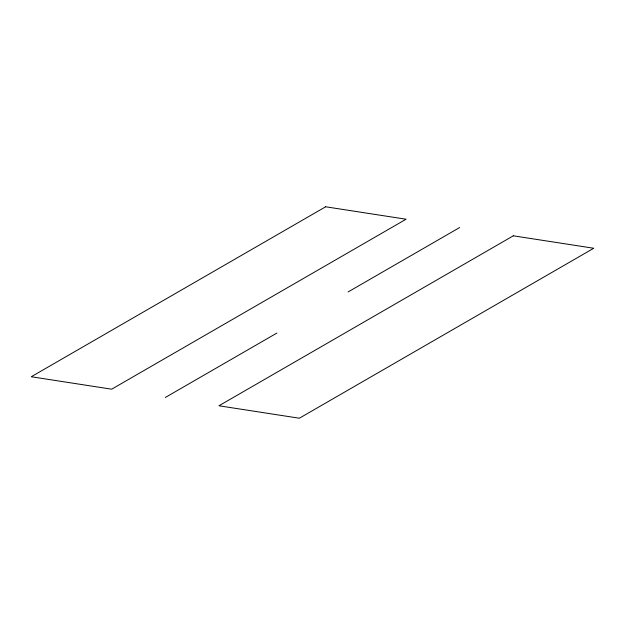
<?xml version="1.0" encoding="UTF-8"?>
<svg xmlns="http://www.w3.org/2000/svg" width="625" height="625" viewBox="0 0 625 625"><rect width="100%" height="100%" fill="white"/><g stroke="black" fill="none" stroke-linecap="round" stroke-linejoin="round"><path stroke-width="0.94" d="M165.305 397.484L276.875 333.07M348.125 291.93L459.695 227.516M325.648 206.781L31.25 376.75L111.68 389.188L406.078 219.219L325.648 206.781M513.32 235.812L218.922 405.781L299.352 418.219L593.75 248.25L513.32 235.812"/></g></svg>
